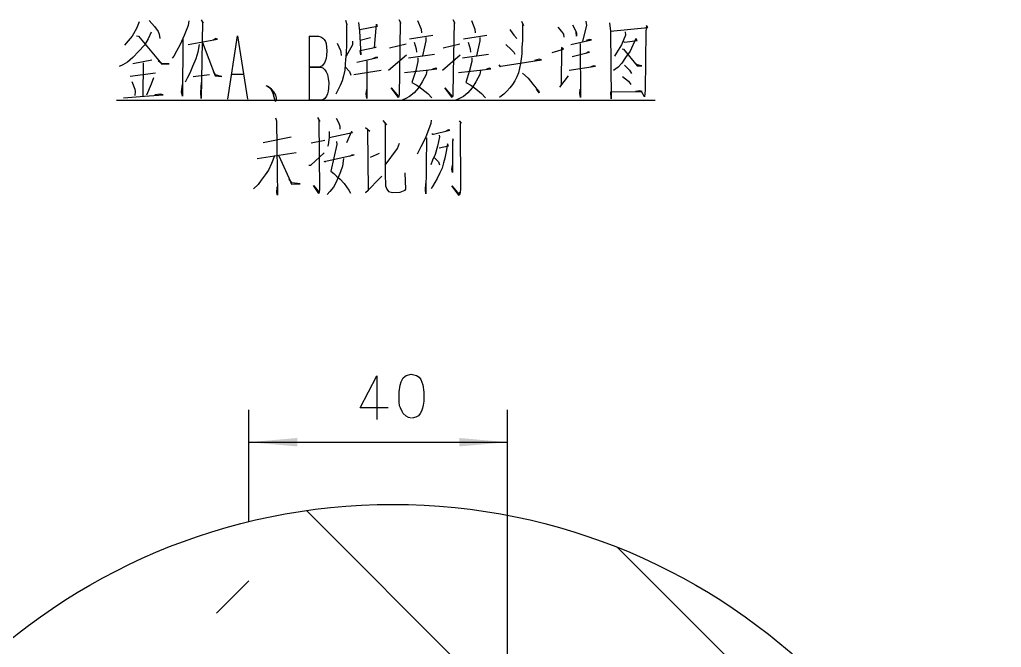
# Model space of a CAD drawing. Extents: x 0 to 8410, y 0 to 11890.
# Drawn here: x 6304 to 6912, y 4523 to 4912 of the extents above; entities that cross this region are included whole.
import ezdxf

# ---------------------------------------------------------------- set-up
doc = ezdxf.new("R2010")
doc.units = 0
doc.header["$MEASUREMENT"] = 0
for name, color, linetype in [('6', 7, 'Continuous'), ('7', 7, 'Continuous'), ('8', 7, 'Continuous')]:
    doc.layers.add(name, color=color, linetype=linetype)

# ---------------------------------------------------------------- blocks, each defined once
blk = doc.blocks.new('BLKENT146')
at = {"layer": '6', "color": 2, "linetype": 'Continuous'}
for p, q in [((6514.7, 4671.59), (6524.95, 4691.47)), ((6524.95, 4691.47), (6524.95, 4664.31)), ((6542.33, 4691.05), (6543.25, 4691.61)), ((6543.25, 4691.61), (6546.36, 4692.31)), ((6546.36, 4692.31), (6549.65, 4691.61)), ((6549.65, 4691.61), (6551.3, 4690.63)), ((6538.85, 4681.53), (6539.4, 4685.59)), ((6539.4, 4685.59), (6540.04, 4687.69)), ((6540.04, 4687.69), (6540.68, 4688.95)), ((6540.68, 4688.95), (6541.32, 4690.07)), ((6541.32, 4690.07), (6542.33, 4691.05)), ((6551.3, 4690.63), (6552.3, 4689.09)), ((6552.3, 4689.09), (6553.59, 4685.73)), ((6553.59, 4685.73), (6554.13, 4681.25)), ((6538.85, 4676.63), (6538.85, 4681.53)), ((6554.13, 4681.25), (6554.13, 4677.61)), ((6538.94, 4675.23), (6538.85, 4676.63)), ((6539.13, 4672.85), (6538.94, 4675.23)), ((6553.68, 4673.13), (6553.22, 4671.31)), ((6554.04, 4675.65), (6553.68, 4673.13)), ((6554.13, 4677.61), (6554.04, 4675.65)), ((6531.99, 4671.59), (6514.7, 4671.59)), ((6539.59, 4671.59), (6539.13, 4672.85)), ((6540.68, 4669.21), (6539.59, 4671.59)), ((6541.42, 4668.09), (6540.68, 4669.21)), ((6543.25, 4666.41), (6541.42, 4668.09)), ((6551.94, 4668.09), (6550.84, 4666.55)), ((6552.67, 4669.49), (6551.94, 4668.09)), ((6553.22, 4671.31), (6552.67, 4669.49)), ((6544.62, 4665.57), (6543.25, 4666.41)), ((6546.45, 4665.15), (6544.62, 4665.57)), ((6549.28, 4665.71), (6546.81, 4665.15)), ((6550.84, 4666.55), (6549.28, 4665.71))]:
    blk.add_line(p, q, dxfattribs=at)
at = {"layer": '6', "color": 1, "linetype": 'Continuous'}
for p, q in [((6445.89, 4601.13), (6445.89, 4670.31)), ((6605.89, 4239.11), (6605.89, 4670.31)), ((6445.89, 4650.31), (6605.89, 4650.31))]:
    blk.add_line(p, q, dxfattribs=at)
for points in [[(6445.89, 4650.31), (6475.78, 4652.92), (6475.78, 4647.69)], [(6605.89, 4650.31), (6576.01, 4647.69), (6576.01, 4652.92)]]:
    blk.add_solid(points, dxfattribs=at)
blk = doc.blocks.new('BLKENT507')
at = {"layer": '7', "color": 1, "linetype": 'Continuous'}
for p, q in [((6786.41, 4303.07), (6481.48, 4607.99)), ((6805.89, 4453.29), (6673.99, 4585.19)), ((6651.03, 4268.74), (6445.89, 4473.88))]:
    blk.add_line(p, q, dxfattribs=at)
blk = doc.blocks.new('BLKENT509')
at = {"layer": '7', "color": 1, "linetype": 'Continuous'}
for p, q in [((6425.89, 4544.57), (6445.89, 4564.57)), ((6425.89, 4488), (6445.89, 4508)), ((6425.89, 4431.43), (6445.89, 4451.43)), ((6425.89, 4374.86), (6445.89, 4394.86)), ((6433.11, 4325.51), (6445.89, 4338.29))]:
    blk.add_line(p, q, dxfattribs=at)
blk = doc.blocks.new('BLKENT712')
at = {"layer": '8', "color": 2, "linetype": 'Continuous'}
for p, q in [((6377.87, 4910.43), (6376.18, 4906.31)), ((6384.02, 4911.21), (6387.42, 4907.49)), ((6408.72, 4911.01), (6408.2, 4908.27)), ((6416.31, 4911.6), (6417.48, 4909.64)), ((6417.09, 4910.23), (6416.31, 4862.98)), ((6417.48, 4909.64), (6417.09, 4910.23)), ((6505.72, 4911.41), (6506.5, 4908.86)), ((6513.69, 4910.03), (6514.35, 4904.74)), ((6538.66, 4911.8), (6539.97, 4909.64)), ((6539.57, 4910.43), (6539.05, 4878.47)), ((6539.97, 4909.64), (6539.57, 4910.43)), ((6550.29, 4911.21), (6552.38, 4905.92)), ((6571.99, 4911.8), (6573.3, 4909.64)), ((6572.91, 4910.43), (6572.38, 4878.47)), ((6573.3, 4909.64), (6572.91, 4910.43)), ((6583.63, 4911.21), (6585.72, 4905.92)), ((6614.61, 4910.82), (6615.91, 4908.07)), ((6654.48, 4910.82), (6654.87, 4908.27)), ((6376.18, 4906.31), (6373.56, 4901.6)), ((6385.46, 4904.15), (6383.5, 4899.84)), ((6387.42, 4907.49), (6389.64, 4904.54)), ((6389.64, 4904.54), (6390.29, 4902.78)), ((6408.2, 4908.27), (6405.85, 4902)), ((6506.5, 4908.86), (6506.24, 4908.07)), ((6506.24, 4908.07), (6506.24, 4896.51)), ((6514.35, 4904.74), (6515.13, 4890.03)), ((6525.19, 4907.49), (6514.48, 4905.52)), ((6523.63, 4894.54), (6524.93, 4909.05)), ((6524.93, 4909.05), (6525.19, 4907.49)), ((6552.38, 4905.92), (6552.65, 4903.56)), ((6585.72, 4905.92), (6585.98, 4903.56)), ((6607.29, 4905.72), (6607.81, 4905.13)), ((6607.81, 4905.13), (6609.9, 4902.19)), ((6615.91, 4908.07), (6615.26, 4908.86)), ((6615.26, 4908.86), (6615.26, 4903.37)), ((6637.09, 4907.09), (6639.44, 4904.54)), ((6639.44, 4904.54), (6640.49, 4902.78)), ((6646.11, 4908.66), (6648.2, 4904.74)), ((6648.2, 4904.74), (6648.59, 4903.37)), ((6648.72, 4901.6), (6648.33, 4904.15)), ((6654.87, 4908.27), (6652.38, 4898.47)), ((6669.12, 4909.84), (6669.64, 4904.74)), ((6669.64, 4904.74), (6670.16, 4862.78)), ((6669.77, 4904.74), (6692.78, 4906.9)), ((6678.79, 4904.35), (6678.92, 4902.19)), ((6691.47, 4904.54), (6691.08, 4868.07)), ((6691.86, 4908.27), (6691.47, 4904.54)), ((6692.78, 4906.9), (6691.86, 4908.27)), ((6371.08, 4898.66), (6368.85, 4895.92)), ((6373.56, 4901.6), (6371.08, 4898.66)), ((6376.31, 4901.8), (6377.48, 4901.6)), ((6377.48, 4901.6), (6391.86, 4884.15)), ((6383.5, 4899.84), (6381.14, 4895.92)), ((6390.29, 4902.78), (6390.69, 4900.23)), ((6405.85, 4902), (6403.23, 4896.51)), ((6404.93, 4899.64), (6404.67, 4864.54)), ((6408.2, 4896.51), (6426.37, 4899.64)), ((6425.46, 4900.03), (6423.5, 4899.05)), ((6426.37, 4899.64), (6425.46, 4900.03)), ((6432.78, 4862.6), (6438.85, 4901.8)), ((6438.85, 4901.8), (6445, 4862.6)), ((6483.17, 4901.6), (6488.85, 4901.6)), ((6483.3, 4862), (6483.3, 4901.6)), ((6488.85, 4901.6), (6490.36, 4901.2)), ((6490.36, 4901.2), (6491.53, 4900.4)), ((6491.53, 4900.4), (6492.45, 4899.6)), ((6492.45, 4899.6), (6493.17, 4898.2)), ((6493.17, 4898.2), (6493.69, 4897)), ((6510.03, 4898.47), (6510.03, 4896.11)), ((6514.74, 4899.05), (6521.14, 4900.82)), ((6545.33, 4899.84), (6559.7, 4902.19)), ((6548.2, 4897.88), (6549.38, 4893.76)), ((6555.39, 4898.66), (6553.3, 4889.45)), ((6555.39, 4900.82), (6555.39, 4898.66)), ((6578.66, 4899.84), (6593.04, 4902.19)), ((6581.53, 4897.88), (6582.71, 4893.76)), ((6588.72, 4898.66), (6586.63, 4889.45)), ((6588.72, 4900.82), (6588.72, 4898.66)), ((6609.9, 4902.19), (6611.73, 4900.03)), ((6615.13, 4898.66), (6614.87, 4894.74)), ((6615.26, 4903.37), (6615.13, 4898.66)), ((6640.49, 4902.78), (6640.75, 4901.01)), ((6645.06, 4896.51), (6657.87, 4899.25)), ((6648.59, 4903.37), (6648.72, 4901.6)), ((6656.96, 4899.45), (6654.61, 4898.86)), ((6657.87, 4899.25), (6656.96, 4899.45)), ((6678.92, 4902.19), (6676.44, 4896.11)), ((6677.48, 4898.27), (6678.53, 4897.88)), ((6678.53, 4897.88), (6686.24, 4898.86)), ((6685.32, 4900.03), (6681.8, 4892.39)), ((6686.24, 4898.86), (6685.32, 4900.03)), ((6377.61, 4892), (6374.08, 4888.27)), ((6381.14, 4895.92), (6377.61, 4892)), ((6401.14, 4892.19), (6399.31, 4889.25)), ((6403.23, 4896.51), (6401.14, 4892.19)), ((6415.13, 4896.51), (6414.21, 4891.6)), ((6417.22, 4897.68), (6424.93, 4877.09)), ((6493.69, 4897), (6493.95, 4894.8)), ((6493.95, 4894.8), (6494.08, 4892.4)), ((6494.08, 4892.4), (6493.95, 4889.8)), ((6500.49, 4897.29), (6502.45, 4892.78)), ((6502.45, 4892.78), (6502.84, 4891.6)), ((6506.24, 4896.51), (6506.11, 4891.01)), ((6510.03, 4896.11), (6506.11, 4889.25)), ((6514.74, 4892.78), (6524.67, 4894.74)), ((6515.13, 4890.03), (6514.74, 4892.78)), ((6524.67, 4894.74), (6523.63, 4894.54)), ((6532.78, 4894.35), (6543.1, 4896.9)), ((6549.38, 4893.76), (6549.64, 4891.6)), ((6566.11, 4894.35), (6576.44, 4896.9)), ((6582.71, 4893.76), (6582.97, 4891.6)), ((6604.8, 4896.51), (6608.2, 4893.37)), ((6608.2, 4893.37), (6609.77, 4891.6)), ((6614.87, 4894.74), (6614.74, 4890.62)), ((6633.56, 4891.41), (6640.62, 4893.56)), ((6639.44, 4894.54), (6639.18, 4871.6)), ((6640.62, 4893.56), (6639.44, 4894.54)), ((6650.81, 4897.09), (6651.08, 4863.56)), ((6676.44, 4896.11), (6673.43, 4891.21)), ((6676.96, 4893.76), (6677.74, 4893.56)), ((6677.74, 4893.56), (6686.24, 4883.17)), ((6681.8, 4892.39), (6679.05, 4888.47)), ((6374.08, 4888.27), (6370.69, 4885.52)), ((6385.85, 4886.7), (6374.08, 4884.54)), ((6391.86, 4884.54), (6389.64, 4886.31)), ((6399.31, 4889.25), (6398.4, 4887.88)), ((6412.91, 4887.49), (6410.95, 4882.78)), ((6414.21, 4891.6), (6412.91, 4887.49)), ((6493.1, 4886.2), (6492.65, 4885)), ((6493.69, 4887.8), (6493.1, 4886.2)), ((6493.95, 4889.8), (6493.69, 4887.8)), ((6502.84, 4891.6), (6502.97, 4889.64)), ((6505.72, 4887.09), (6505.46, 4884.15)), ((6506.11, 4891.01), (6505.72, 4887.09)), ((6512.65, 4885.52), (6525.59, 4888.27)), ((6518.79, 4886.31), (6518.79, 4862.98)), ((6524.15, 4888.27), (6522.45, 4887.49)), ((6525.59, 4888.27), (6524.15, 4888.27)), ((6532.25, 4880.43), (6543.36, 4890.03)), ((6544.67, 4888.07), (6560.75, 4890.43)), ((6550.42, 4885.92), (6549.12, 4880.23)), ((6550.42, 4888.07), (6550.42, 4885.92)), ((6565.59, 4880.43), (6576.7, 4890.03)), ((6578, 4888.07), (6594.08, 4890.43)), ((6583.76, 4885.92), (6582.45, 4880.23)), ((6583.76, 4888.07), (6583.76, 4885.92)), ((6601.8, 4882.98), (6627.02, 4886.9)), ((6609.77, 4891.6), (6610.42, 4890.43)), ((6614.48, 4887.49), (6613.95, 4884.74)), ((6614.74, 4890.62), (6614.48, 4887.49)), ((6625.46, 4887.29), (6622.71, 4886.51)), ((6627.02, 4886.9), (6625.46, 4887.29)), ((6645.85, 4889.05), (6656.7, 4891.6)), ((6655.91, 4891.6), (6654.87, 4891.01)), ((6656.7, 4891.6), (6655.91, 4891.6)), ((6673.43, 4891.21), (6672.12, 4889.25)), ((6679.05, 4888.47), (6676.7, 4884.94)), ((6367.81, 4883.76), (6365.46, 4882.78)), ((6370.69, 4885.52), (6367.81, 4883.76)), ((6380.49, 4885.13), (6380.23, 4864.74)), ((6396.57, 4884.35), (6391.86, 4884.54)), ((6391.86, 4884.15), (6396.57, 4884.35)), ((6410.95, 4882.78), (6409.38, 4878.66)), ((6425.19, 4877.68), (6423.89, 4879.64)), ((6489.84, 4882.4), (6483.56, 4882.4)), ((6483.56, 4882.4), (6490.29, 4882.4)), ((6490.03, 4882.6), (6489.84, 4882.4)), ((6491.21, 4883.2), (6490.03, 4882.6)), ((6490.29, 4882.4), (6491.53, 4882)), ((6491.99, 4884.2), (6491.21, 4883.2)), ((6491.53, 4882), (6492.84, 4880.8)), ((6492.65, 4885), (6491.99, 4884.2)), ((6492.84, 4880.8), (6493.76, 4879.6)), ((6493.76, 4879.6), (6494.48, 4877.8)), ((6505.19, 4880.62), (6504.41, 4877.09)), ((6505.46, 4884.15), (6505.19, 4880.62)), ((6505.46, 4882.58), (6508.07, 4879.64)), ((6508.07, 4879.64), (6508.99, 4877.49)), ((6510.82, 4877.88), (6527.81, 4880.62)), ((6542.19, 4879.05), (6549.9, 4879.84)), ((6549.12, 4880.23), (6546.76, 4872.98)), ((6549.9, 4879.84), (6555.52, 4880.62)), ((6555.52, 4880.62), (6562.19, 4881.41)), ((6555.91, 4880.23), (6555.52, 4877.88)), ((6561.53, 4881.8), (6559.57, 4881.21)), ((6562.19, 4881.41), (6561.53, 4881.8)), ((6575.52, 4879.05), (6583.23, 4879.84)), ((6582.45, 4880.23), (6580.1, 4872.98)), ((6583.23, 4879.84), (6588.85, 4880.62)), ((6588.85, 4880.62), (6595.52, 4881.41)), ((6589.25, 4880.23), (6588.85, 4877.88)), ((6594.87, 4881.8), (6592.91, 4881.21)), ((6595.52, 4881.41), (6594.87, 4881.8)), ((6600.49, 4883.76), (6601.4, 4882.58)), ((6601.4, 4882.58), (6601.8, 4882.98)), ((6613.43, 4881.8), (6612.65, 4878.86)), ((6613.95, 4884.74), (6613.43, 4881.8)), ((6644.02, 4880.43), (6660.49, 4882.98)), ((6659.31, 4883.17), (6657.48, 4882.58)), ((6660.49, 4882.98), (6659.31, 4883.17)), ((6674.34, 4882.39), (6671.47, 4880.23)), ((6676.7, 4884.94), (6674.34, 4882.39)), ((6678.27, 4883.56), (6681.4, 4880.62)), ((6681.4, 4880.62), (6682.71, 4878.47)), ((6686.24, 4883.76), (6684.93, 4884.74)), ((6689.12, 4883.17), (6686.24, 4883.76)), ((6686.24, 4883.17), (6689.12, 4883.17)), ((6388.07, 4878.66), (6372.38, 4876.51)), ((6373.43, 4873.56), (6375.26, 4868.86)), ((6386.76, 4875.72), (6385.33, 4871.8)), ((6407.68, 4875.52), (6406.37, 4873.17)), ((6409.38, 4878.66), (6407.68, 4875.52)), ((6421.54, 4877.68), (6411.34, 4876.31)), ((6424.93, 4877.09), (6429.12, 4876.51)), ((6428.72, 4876.51), (6425.19, 4877.68)), ((6429.12, 4876.51), (6428.72, 4876.51)), ((6442.45, 4877.8), (6435.06, 4877.8)), ((6494.48, 4877.8), (6495, 4875.4)), ((6495, 4875.4), (6495.26, 4872.6)), ((6503.5, 4873.96), (6502.32, 4871.01)), ((6504.41, 4877.09), (6503.5, 4873.96)), ((6539.05, 4878.47), (6538.79, 4865.52)), ((6555.52, 4877.88), (6553.04, 4873.37)), ((6572.38, 4878.47), (6572.12, 4865.52)), ((6588.85, 4877.88), (6586.37, 4873.37)), ((6610.42, 4873.96), (6608.98, 4871.6)), ((6611.6, 4876.31), (6610.42, 4873.96)), ((6612.65, 4878.86), (6611.6, 4876.31)), ((6615.13, 4878.66), (6618.79, 4875.52)), ((6618.79, 4875.52), (6621.67, 4871.8)), ((6638.4, 4870.03), (6643.63, 4877.09)), ((6677.09, 4876.7), (6680.88, 4873.76)), ((6680.88, 4873.76), (6682.32, 4871.6)), ((6375.26, 4868.86), (6375.39, 4867.29)), ((6385.33, 4871.8), (6382.45, 4865.13)), ((6404.15, 4867.09), (6404.67, 4871.6)), ((6416.04, 4866.7), (6416.44, 4872.98)), ((6456.24, 4871), (6457.55, 4870.4)), ((6459.9, 4868.8), (6457.29, 4870.6)), ((6457.55, 4870.4), (6458.72, 4869.6)), ((6458.72, 4869.6), (6459.77, 4868.2)), ((6459.77, 4868.2), (6460.68, 4866.4)), ((6461.34, 4867.2), (6459.9, 4868.8)), ((6494.93, 4867.6), (6494.48, 4865.8)), ((6495.19, 4869.4), (6494.93, 4867.6)), ((6495.26, 4872.6), (6495.19, 4869.4)), ((6501.14, 4868.47), (6499.7, 4865.72)), ((6502.32, 4871.01), (6501.14, 4868.47)), ((6518.53, 4865.92), (6518.79, 4868.66)), ((6538.4, 4863.56), (6533.82, 4869.64)), ((6533.82, 4869.64), (6538.4, 4864.15)), ((6546.76, 4872.98), (6549.9, 4871.21)), ((6550.82, 4869.64), (6548.07, 4866.51)), ((6549.9, 4871.21), (6552.91, 4869.05)), ((6553.04, 4873.37), (6550.82, 4869.64)), ((6552.91, 4869.05), (6556.57, 4866.11)), ((6571.73, 4863.56), (6567.16, 4869.64)), ((6567.16, 4869.64), (6571.73, 4864.15)), ((6580.1, 4872.98), (6583.23, 4871.21)), ((6584.15, 4869.64), (6581.4, 4866.51)), ((6583.23, 4871.21), (6586.24, 4869.05)), ((6586.37, 4873.37), (6584.15, 4869.64)), ((6586.24, 4869.05), (6589.9, 4866.11)), ((6605.59, 4867.49), (6603.63, 4865.72)), ((6607.42, 4869.64), (6605.59, 4867.49)), ((6608.98, 4871.6), (6607.42, 4869.64)), ((6621.67, 4871.8), (6623.63, 4869.45)), ((6623.63, 4869.45), (6625.06, 4867.88)), ((6625.46, 4866.51), (6623.89, 4868.86)), ((6625.06, 4867.88), (6625.46, 4866.51)), ((6639.18, 4871.6), (6638.4, 4870.03)), ((6650.68, 4866.31), (6650.95, 4868.86)), ((6687.81, 4867.68), (6685.06, 4867.29)), ((6689.25, 4867.29), (6687.81, 4867.68)), ((6691.08, 4868.07), (6690.81, 4863.96)), ((6368.2, 4863.37), (6381.27, 4864.54)), ((6375.39, 4867.29), (6375.26, 4864.94)), ((6381.27, 4864.54), (6392.78, 4865.33)), ((6391.21, 4865.72), (6387.68, 4865.33)), ((6392.78, 4865.33), (6391.21, 4865.72)), ((6404.67, 4864.54), (6404.15, 4867.09)), ((6416.31, 4862.98), (6416.04, 4866.7)), ((6460.68, 4866.4), (6461.21, 4864)), ((6461.21, 4864), (6461.86, 4861.8)), ((6462.52, 4865), (6461.34, 4867.2)), ((6461.86, 4861.8), (6462.52, 4861.4)), ((6462.91, 4863.4), (6462.52, 4865)), ((6462.52, 4861.4), (6462.91, 4862.4)), ((6462.91, 4862.4), (6462.91, 4863.4)), ((6491.4, 4862), (6482.91, 4862)), ((6492.78, 4863), (6491.4, 4862)), ((6493.82, 4864.4), (6492.78, 4863)), ((6494.48, 4865.8), (6493.82, 4864.4)), ((6518.79, 4862.98), (6518.53, 4865.92)), ((6538.66, 4864.54), (6538.4, 4863.56)), ((6538.79, 4865.52), (6538.66, 4864.54)), ((6542.97, 4862.98), (6540.62, 4862)), ((6545.33, 4864.15), (6542.97, 4862.98)), ((6548.07, 4866.51), (6545.33, 4864.15)), ((6556.57, 4866.11), (6559.05, 4863.37)), ((6571.99, 4864.54), (6571.73, 4863.56)), ((6572.12, 4865.52), (6571.99, 4864.54)), ((6576.31, 4862.98), (6573.95, 4862)), ((6578.66, 4864.15), (6576.31, 4862.98)), ((6581.4, 4866.51), (6578.66, 4864.15)), ((6589.9, 4866.11), (6592.38, 4863.37)), ((6602.06, 4864.35), (6600.88, 4863.56)), ((6603.63, 4865.72), (6602.06, 4864.35)), ((6651.08, 4863.56), (6650.68, 4866.31)), ((6669.9, 4867.09), (6689.25, 4867.29)), ((6670.16, 4862.78), (6669.9, 4867.09)), ((6690.81, 4863.96), (6688.85, 4867.29)), ((6462.39, 4851.01), (6462.91, 4849.25)), ((6462.91, 4849.25), (6463.17, 4832.98)), ((6488.4, 4851.21), (6489.84, 4848.86)), ((6489.84, 4848.86), (6489.05, 4849.45)), ((6489.05, 4849.45), (6489.58, 4806.7)), ((6499.77, 4850.82), (6501.6, 4847.68)), ((6528.79, 4849.45), (6531.01, 4846.7)), ((6558.72, 4849.64), (6558.46, 4847.49)), ((6575.98, 4849.25), (6577.29, 4847.68)), ((6501.6, 4847.68), (6502.12, 4845.92)), ((6502.12, 4845.92), (6502.12, 4843.96)), ((6518.07, 4845.13), (6520.69, 4842.78)), ((6520.69, 4842.78), (6519.25, 4843.56)), ((6519.25, 4843.56), (6519.64, 4806.11)), ((6530.23, 4847.68), (6530.1, 4839.45)), ((6531.01, 4846.7), (6530.23, 4847.68)), ((6558.46, 4847.49), (6555.06, 4838.66)), ((6560.16, 4841.01), (6570.23, 4843.37)), ((6569.31, 4843.56), (6567.74, 4842.78)), ((6570.23, 4843.37), (6569.31, 4843.56)), ((6577.29, 4847.68), (6576.63, 4847.29)), ((6576.63, 4847.29), (6576.76, 4806.7)), ((6454.67, 4835.72), (6472.06, 4839.25)), ((6484.35, 4835.52), (6492.84, 4837.29)), ((6495.59, 4838.86), (6495.2, 4835.92)), ((6495.46, 4842.58), (6495.59, 4838.86)), ((6495.59, 4838.86), (6509.97, 4842)), ((6509.44, 4842.58), (6506.31, 4835.52)), ((6509.97, 4842), (6509.44, 4842.58)), ((6530.1, 4839.45), (6530.1, 4831.01)), ((6555.06, 4838.66), (6552.32, 4833.17)), ((6555.72, 4838.66), (6555.46, 4803.96)), ((6558.99, 4841.41), (6559.77, 4841.01)), ((6559.77, 4841.01), (6560.16, 4841.01)), ((6563.82, 4839.25), (6562.52, 4833.56)), ((6563.56, 4840.23), (6563.82, 4839.25)), ((6571.93, 4838.27), (6572.32, 4837.29)), ((6572.32, 4837.29), (6571.93, 4836.7)), ((6463.17, 4832.98), (6463.56, 4803.17)), ((6494.93, 4834.15), (6494.41, 4833.37)), ((6495.2, 4835.92), (6494.93, 4834.15)), ((6500.29, 4834.54), (6496.63, 4818.07)), ((6500.03, 4836.31), (6500.29, 4834.54)), ((6530.1, 4831.01), (6530.1, 4823.56)), ((6530.23, 4821.8), (6537.81, 4832)), ((6537.81, 4832), (6539.12, 4835.33)), ((6552.32, 4833.17), (6549.97, 4828.47)), ((6562.52, 4833.56), (6561.08, 4828.27)), ((6563.69, 4832.39), (6569.31, 4833.76)), ((6568.79, 4834.94), (6568.01, 4830.23)), ((6569.31, 4833.76), (6568.79, 4834.94)), ((6571.93, 4836.7), (6571.93, 4817.29)), ((6451.01, 4825.92), (6475.07, 4829.64)), ((6461.6, 4827.49), (6459.9, 4822.78)), ((6464.35, 4827.49), (6470.49, 4813.96)), ((6484.22, 4821.8), (6492.45, 4829.45)), ((6493.5, 4824.15), (6511.01, 4828.07)), ((6504.48, 4825.92), (6503.82, 4821.21)), ((6509.58, 4827.88), (6508.14, 4827.09)), ((6511.01, 4828.07), (6509.58, 4827.88)), ((6521.08, 4826.7), (6526.7, 4829.25)), ((6561.08, 4828.27), (6559.51, 4824.74)), ((6560.82, 4826.31), (6563.3, 4823.76)), ((6567.09, 4826.11), (6566.31, 4823.17)), ((6568.01, 4830.23), (6567.09, 4826.11)), ((6459.9, 4822.78), (6457.94, 4818.66)), ((6482.91, 4821.8), (6484.22, 4821.8)), ((6492.19, 4824.15), (6492.97, 4823.76)), ((6492.97, 4823.76), (6493.5, 4824.15)), ((6503.82, 4821.21), (6502.65, 4817.68)), ((6530.1, 4823.56), (6530.23, 4818.27)), ((6559.51, 4824.74), (6558.46, 4822)), ((6563.3, 4823.76), (6563.82, 4822)), ((6565.39, 4819.84), (6563.95, 4816.9)), ((6566.31, 4823.17), (6565.39, 4819.84)), ((6571.54, 4819.25), (6571.93, 4821.8)), ((6571.93, 4817.29), (6571.54, 4819.25)), ((6455.98, 4815.72), (6453.5, 4812.39)), ((6457.94, 4818.66), (6455.98, 4815.72)), ((6470.49, 4813.96), (6472.32, 4810.03)), ((6472.45, 4810.82), (6470.88, 4813.17)), ((6496.63, 4818.07), (6498.33, 4816.51)), ((6498.33, 4816.51), (6500.03, 4814.94)), ((6501.08, 4814.15), (6499.64, 4810.82)), ((6500.03, 4814.94), (6502.25, 4812.98)), ((6502.65, 4817.68), (6501.08, 4814.15)), ((6502.25, 4812.98), (6504.74, 4810.43)), ((6518.07, 4804.54), (6528.14, 4814.94)), ((6530.23, 4817.68), (6530.1, 4816.31)), ((6530.1, 4816.31), (6530.49, 4808.86)), ((6530.23, 4818.27), (6530.23, 4817.68)), ((6543.04, 4806.9), (6542.52, 4817.09)), ((6562.39, 4813.56), (6560.95, 4811.01)), ((6563.95, 4816.9), (6562.39, 4813.56)), ((6451.54, 4809.84), (6448.66, 4807.09)), ((6453.5, 4812.39), (6451.54, 4809.84)), ((6463.04, 4804.54), (6463.3, 4808.27)), ((6472.32, 4810.03), (6477.68, 4810.23)), ((6477.68, 4810.23), (6472.45, 4810.82)), ((6489.05, 4804.15), (6485.91, 4809.25)), ((6485.91, 4809.25), (6489.05, 4805.33)), ((6489.58, 4806.7), (6489.44, 4805.13)), ((6498.2, 4808.07), (6495.98, 4805.52)), ((6499.64, 4810.82), (6498.2, 4808.07)), ((6504.74, 4810.43), (6506.31, 4808.27)), ((6506.31, 4808.27), (6507.61, 4806.31)), ((6530.49, 4808.86), (6531.27, 4806.9)), ((6531.27, 4806.9), (6532.19, 4805.52)), ((6542.65, 4806.31), (6543.04, 4806.9)), ((6555.2, 4806.51), (6555.46, 4810.43)), ((6559.51, 4808.47), (6558.59, 4807.09)), ((6560.95, 4811.01), (6559.51, 4808.47)), ((6575.98, 4802.98), (6571.54, 4809.05)), ((6571.54, 4809.05), (6576.11, 4803.37)), ((6576.76, 4806.7), (6576.5, 4803.76)), ((6463.56, 4803.17), (6463.04, 4804.54)), ((6489.44, 4805.13), (6489.05, 4804.15)), ((6495.98, 4805.52), (6494.28, 4803.56)), ((6507.61, 4806.31), (6508.66, 4804.35)), ((6519.64, 4806.11), (6518.07, 4804.54)), ((6532.19, 4805.52), (6534.67, 4804.74)), ((6534.67, 4804.74), (6539.38, 4805.13)), ((6539.38, 4805.13), (6542.65, 4806.31)), ((6555.46, 4803.96), (6555.2, 4806.51)), ((6576.5, 4803.76), (6575.98, 4802.98)), ((6576.11, 4803.37), (6576.5, 4804.94))]:
    blk.add_line(p, q, dxfattribs=at)

msp = doc.modelspace()

# ---------------------------------------------------------------- linework, layer by layer
at = {"layer": '6'}
msp.add_line((6363.89, 4862), (6697.23, 4862), dxfattribs=at)
at = {"layer": '6', "const_width": 0.03}
for points in [[(6445.89, 4305.51), (6445.89, 4601.13)], [(6425.89, 4235.11), (6425.89, 4595.68)]]:
    msp.add_lwpolyline(points, dxfattribs=at)
at = {"layer": '6'}
msp.add_circle((6534.91, 4235.11), 376.696, dxfattribs=at)

# ---------------------------------------------------------------- block references
for name in ['BLKENT712', 'BLKENT146', 'BLKENT507', 'BLKENT509']:
    msp.add_blockref(name, (0, 0), dxfattribs=at)

doc.saveas('drawing.dxf')
